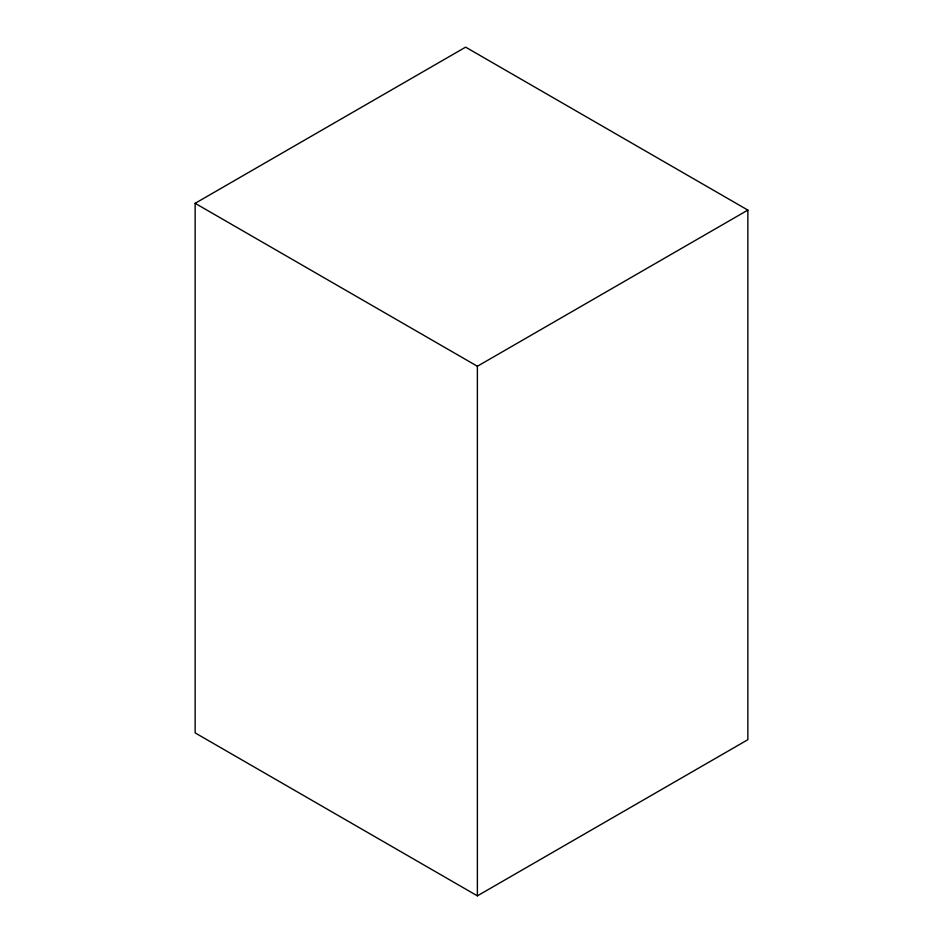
<?xml version="1.0" encoding="UTF-8"?>
<svg xmlns="http://www.w3.org/2000/svg" width="943" height="943" viewBox="0 0 943 943"><rect width="100%" height="100%" fill="white"/><g stroke="black" fill="none" stroke-linecap="round" stroke-linejoin="round"><path stroke-width="1.41" d="M195.142 203.311L465.618 47.15L747.858 210.1L747.858 739.689L477.382 895.85L195.142 732.9L195.142 203.311L477.382 366.261L747.858 210.1M477.382 366.261L477.382 895.85"/></g></svg>
